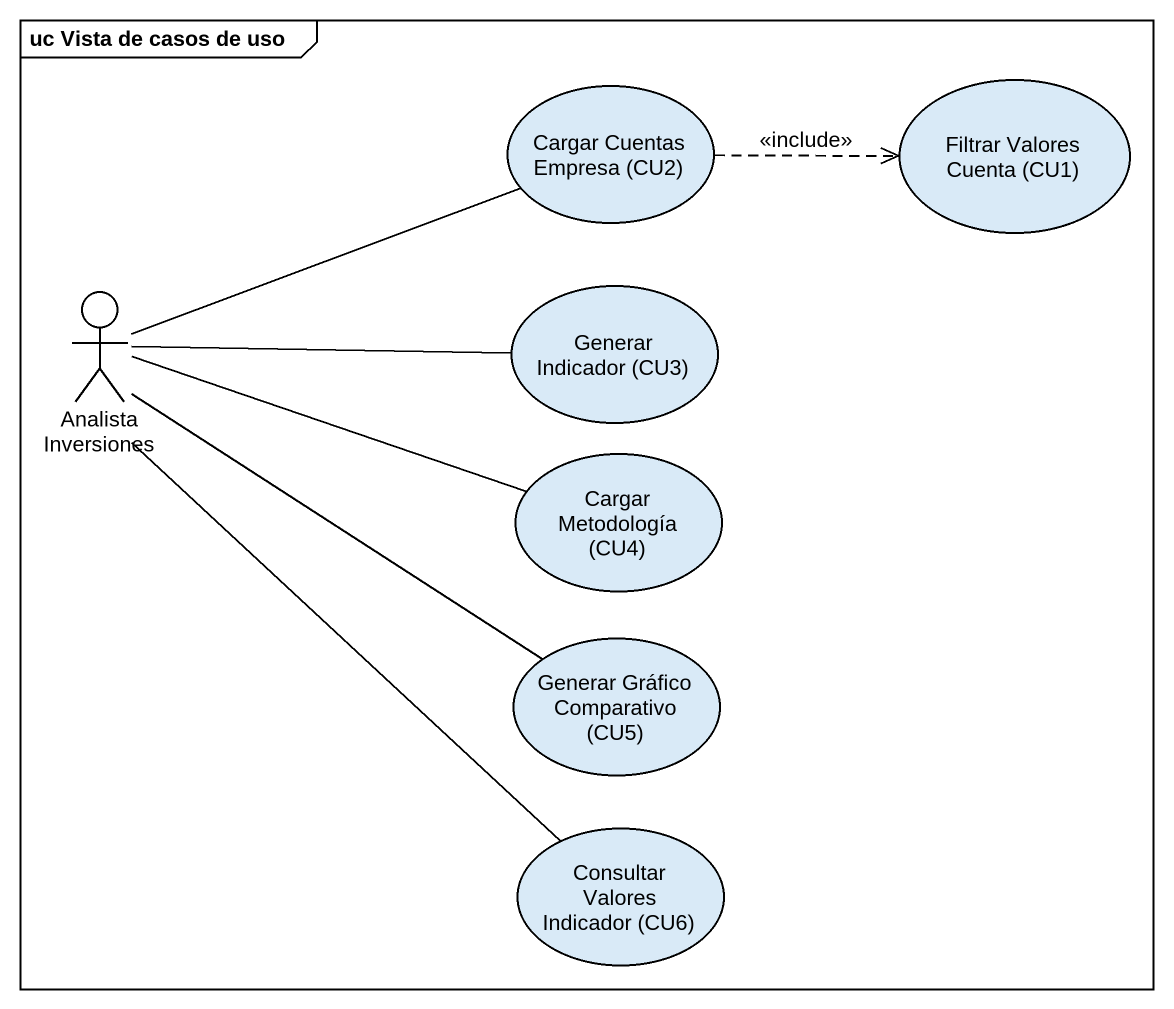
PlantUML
@startuml
mainframe uc Vista de casos de uso
usecase "Cargar Cuentas Empresa (CU2)" as Cargar_Cuentas_Empresa_CU2
usecase "Filtrar Valores Cuenta (CU1)" as Filtrar_Valores_Cuenta_CU1
actor "Analista Inversiones" as Analista_Inversiones
usecase "Generar Indicador (CU3)" as Generar_Indicador_CU3
usecase "Cargar Metodología (CU4)" as Cargar_Metodología_CU4
usecase "Generar Gráfico Comparativo (CU5)" as Generar_Gráfico_Comparativo
usecase "Consultar Valores Indicador (CU6)" as Consultar_Valores_Indicador
Cargar_Cuentas_Empresa_CU2 .right.> Filtrar_Valores_Cuenta_CU1 : <<include>>
Analista_Inversiones -right- Cargar_Cuentas_Empresa_CU2
Analista_Inversiones -right- Generar_Indicador_CU3
Analista_Inversiones -right- Cargar_Metodología_CU4
Analista_Inversiones -- Generar_Gráfico_Comparativo
Analista_Inversiones -- Consultar_Valores_Indicador
@enduml
